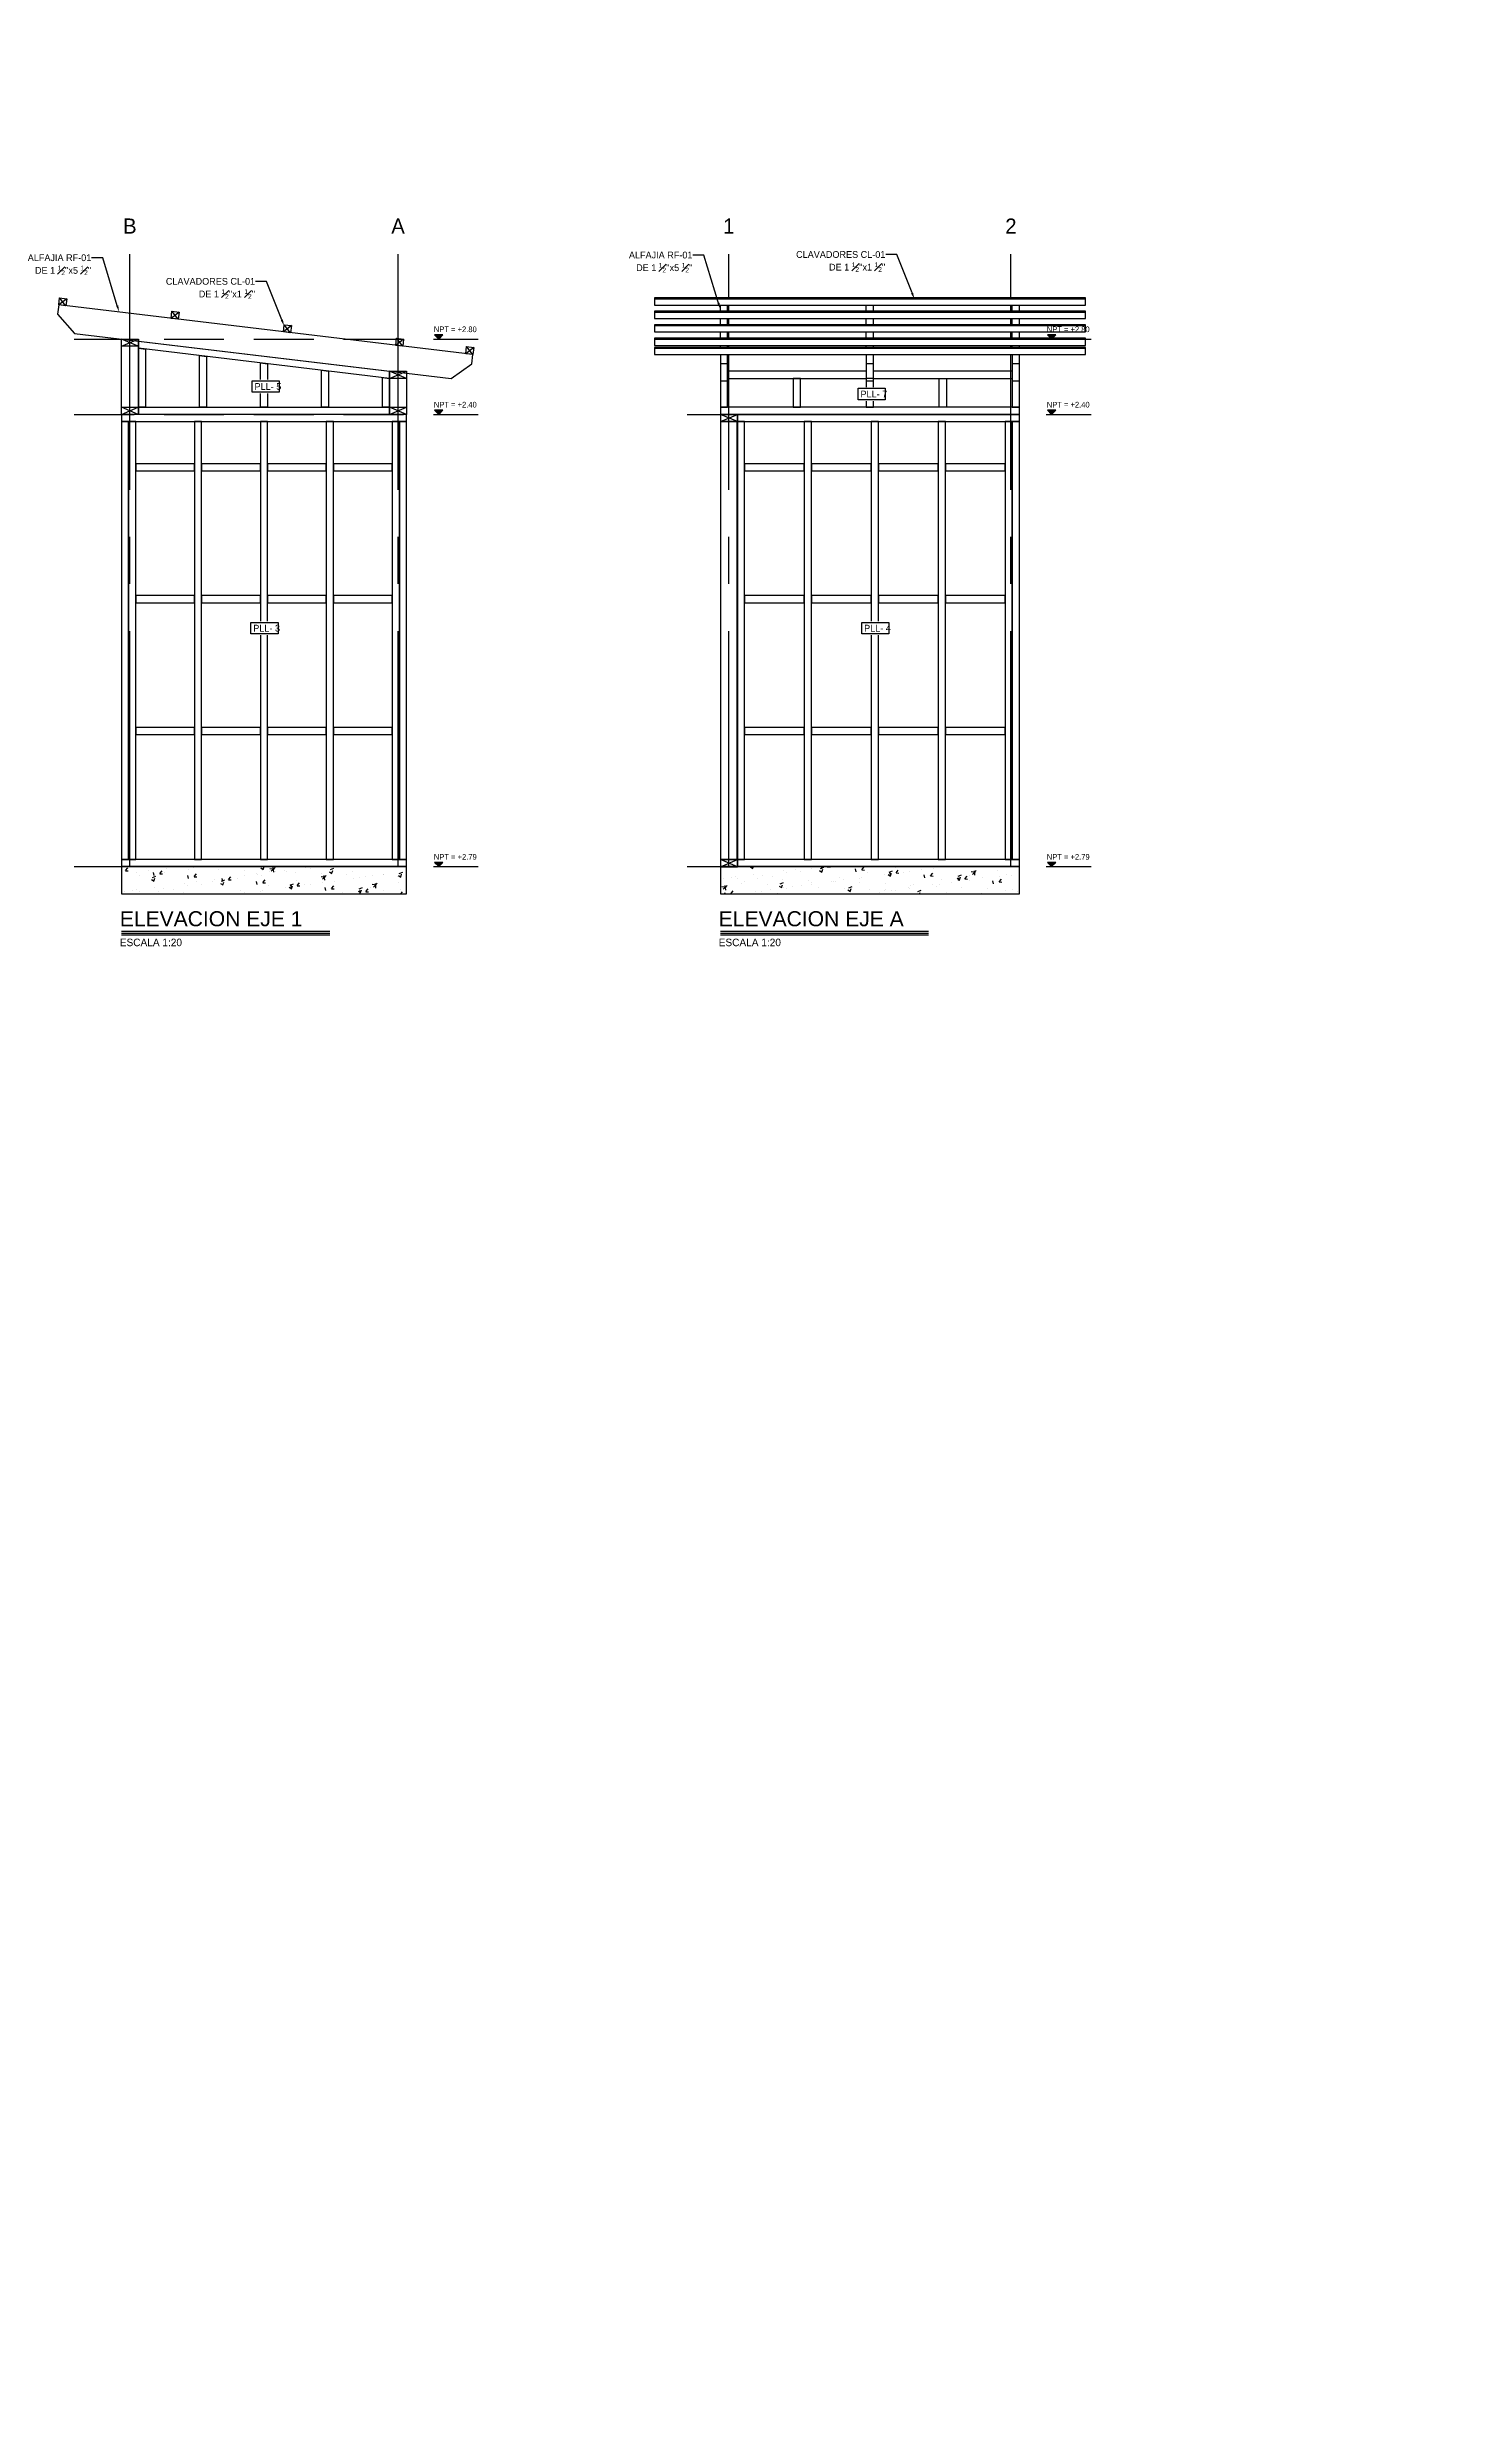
# Model space of a CAD drawing. Header units: millimetres. Extents: x 19458 to 19711, y 4351 to 4752.
# Drawn here: x 19478.04 to 19485.53, y 4507.69 to 4520.27 of the extents above; entities that cross this region are included whole.
import ezdxf
from ezdxf import colors
from ezdxf.entities.mleader import LeaderData, LeaderLine
from ezdxf.enums import TextEntityAlignment as Align
from ezdxf.math import Vec2, Vec3

# ---------------------------------------------------------------- set-up
doc = ezdxf.new("R2010")
doc.units = ezdxf.units.MM
doc.set_wipeout_variables(frame=1)
doc.linetypes.add('CENTER', pattern=[2, 1.25, -0.25, 0.25, -0.25])
doc.linetypes.add('HIDDEN2', pattern=[4.7625, 3.175, -1.5875])
for name, color, linetype in [('0 @ 0.2', 7, 'Continuous'), ('cotas', 1, 'Continuous'), ('cotas @ 500', 1, 'Continuous'), ('EJES', 2, 'CENTER'), ('EJES @ 0.2', 2, 'CENTER'), ('NIVELES', 2, 'Continuous'), ('NIVELES @ 0.2', 2, 'Continuous'), ('PANELES', 2, 'Continuous'), ('TEXTO', 2, 'Continuous'), ('TEXTO @ 0.2', 2, 'Continuous'), ('TEXTOS TITULOS @ 0.2', 3, 'Continuous')]:
    doc.layers.add(name, color=color, linetype=linetype)
doc.styles.add('century gothic', font='GOTHIC.TTF')
doc.styles.add('century gothic smc', font='GOTHIC.TTF')
doc.styles.add('COTAS SMC', font='GOTHIC.TTF')
doc.styles.add('NOTAS', font='GOTHIC.TTF')
doc.styles.add('SMCtitulos', font='sanss___.ttf')
doc.styles.get("Standard").update_dxf_attribs({"font": 'arial.ttf'})
doc.dimstyles.new('ANOTATIVE 100 SMCONSTRUCCIONES', dxfattribs={"dimscale": 0, "dimtxt": 0.18, "dimasz": 0.15, "dimexe": 0.18, "dimexo": 0.09, "dimgap": 0.1, "dimtad": 1, "dimzin": 0, "dimdsep": 46, "dimtxsty": 'century gothic', "dimblk1": 'FLECHA1', "dimblk2": 'FLECHA1', "dimsah": 1, "dimcen": 0.18, "dimdle": 0.075, "dimclrd": 1, "dimclre": 1, "dimclrt": 2, "dimaunit": 1, "dimadec": 0, "dimazin": 0, "dimtfac": 0.75, "dimtix": 1, "dimtmove": 2, "dimatfit": 3, "dimfxl": 0.09, "dimtvp": 1.5, "dimtfill": 1, "dimtolj": 1, "dimtzin": 0, "dimarcsym": 0})
doc.dimstyles.new('PIES SMCONSTRUCCIONES', dxfattribs={"dimscale": 0, "dimtxt": 0.18, "dimasz": 0.2, "dimexe": 0.18, "dimexo": 0, "dimgap": 0.1, "dimtad": 1, "dimdec": 0, "dimlfac": 39.370079, "dimzin": 0, "dimdsep": 46, "dimlunit": 4, "dimtxsty": 'COTAS SMC', "dimblk1": 'FLECHA1', "dimblk2": 'FLECHA1', "dimsah": 1, "dimcen": 0.2, "dimdle": 0.075, "dimclrd": 1, "dimclre": 1, "dimclrt": 2, "dimaunit": 1, "dimadec": 0, "dimazin": 0, "dimtfac": 0.75, "dimtdec": 0, "dimtix": 1, "dimtmove": 2, "dimatfit": 3, "dimfxl": 0.09, "dimtvp": 1.5, "dimtfill": 1, "dimtolj": 1, "dimtzin": 0, "dimarcsym": 0})

# ---------------------------------------------------------------- blocks, each defined once
blk = doc.blocks.new('FLECHA1')
at = {"color": 4}
blk.add_line((-0.24618, -0.24808), (0.24808, 0.25), dxfattribs=at)
at = {"color": 1}
blk.add_line((-1, 0), (0.49616, 0), dxfattribs=at)
blk = doc.blocks.new('*D419')
at = {"layer": 'cotas', "color": 1, "lineweight": -2, "transparency": 16777216}
for p, q in [((19614.326, 4625.845), (19614.326, 4700.845)), ((19570.984, 4550.845), (19524.326, 4550.845)), ((19614.326, 4548.43), (19614.326, 4550.845)), ((19570.534, 4548.43), (19524.326, 4548.43)), ((19614.326, 4473.43), (19614.326, 4398.43))]:
    blk.add_line(p, q, dxfattribs=at)
at = {"layer": 'Defpoints', "color": 0, "transparency": 16777216}
for p in [(19614.326, 4550.845), (19615.984, 4550.845), (19615.534, 4548.43)]:
    blk.add_point(p, dxfattribs=at)
at = {"layer": 'cotas', "color": 1, "lineweight": -2, "transparency": 16777216, "xscale": 75, "yscale": 75, "zscale": 75}
for p, rotation in [((19614.326, 4550.845), 270), ((19614.326, 4548.43), 90)]:
    blk.add_blockref('FLECHA1', p, dxfattribs=dict(at, rotation=rotation))
at = {"layer": 'cotas', "color": 2, "transparency": 16777216, "insert": (19517.338, 4549.637), "char_height": 90, "attachment_point": 5, "rotation": 90, "style": 'century gothic', "bg_fill": 3, "box_fill_scale": 1.1, "bg_fill_color": 256, "bg_fill_true_color": 13158600, "bg_fill_transparency": 0}
blk.add_mtext('\\A1;2.42', dxfattribs=at)
blk = doc.blocks.new('*D474')
at = {"layer": 'cotas', "color": 1, "lineweight": -2, "transparency": 16777216}
for p, q in [((19620.013, 4651.753), (19620.013, 4751.753)), ((19620.417, 4551.753), (19530.013, 4551.753)), ((19620.013, 4550.533), (19620.013, 4551.753)), ((19620.417, 4550.533), (19530.013, 4550.533)), ((19620.013, 4450.533), (19620.013, 4350.533))]:
    blk.add_line(p, q, dxfattribs=at)
at = {"layer": 'Defpoints', "color": 0, "transparency": 16777216}
for p in [(19620.013, 4551.753), (19620.417, 4551.753), (19620.417, 4550.533)]:
    blk.add_point(p, dxfattribs=at)
at = {"layer": 'cotas', "color": 1, "lineweight": -2, "transparency": 16777216, "xscale": 100, "yscale": 100, "zscale": 100}
for p, rotation in [((19620.013, 4551.753), 270), ((19620.013, 4550.533), 90)]:
    blk.add_blockref('FLECHA1', p, dxfattribs=dict(at, rotation=rotation))
at = {"layer": 'cotas', "color": 2, "transparency": 16777216, "insert": (19523.881, 4551.143), "char_height": 90, "attachment_point": 5, "rotation": 90, "style": 'COTAS SMC', "bg_fill": 3, "box_fill_scale": 1.1, "bg_fill_color": 256, "bg_fill_true_color": 13158600, "bg_fill_transparency": 0}
blk.add_mtext("\\A1;4'", dxfattribs=at)
blk = doc.blocks.new('*U680')
at = {"color": 2}
blk.add_line((0, 0.052), (5.524, 0.052), dxfattribs=at)
at = {"color": 250}
blk.add_line((0, 0), (5.524, 0), dxfattribs=at)
at = {"color": 7}
blk.add_line((0, -0.047), (5.524, -0.047), dxfattribs=at)
at = {"color": 0, "linetype": 'ByBlock', "lineweight": -2, "style": 'NOTAS'}
for tag, p in [('1TITLE', (0.027, 1.014)), ('2TITLE', (-0.043, 0.181))]:
    blk.add_attdef(tag, p, '', height=0.3, dxfattribs=at)
blk.add_attdef('SCALE', text='', height=0.18, dxfattribs=at).set_placement((-0.043, -0.148), align=Align.TOP_LEFT)
blk = doc.blocks.new('ejes')
at = {"color": 2, "linetype": 'Continuous'}
blk.add_wipeout([(-0.109, 0.275), (-0.065, 0.291), (-0.006, 0.3), (0.06, 0.297), (0.095, 0.288), (0.16, 0.261), (0.183, 0.246), (0.215, 0.22), (0.241, 0.193), (0.271, 0.149), (0.271, 0.149), (0.292, 0.103), (0.304, 0.065), (0.309, 0.032), (0.31, 0.001), (0.309, -0.027), (0.309, -0.027), (0.3, -0.077), (0.288, -0.113), (0.279, -0.133), (0.259, -0.168), (0.238, -0.195), (0.219, -0.215), (0.19, -0.24), (0.159, -0.26), (0.125, -0.277), (0.089, -0.289), (0.046, -0.297), (0.01, -0.299), (-0.037, -0.296), (-0.069, -0.289), (-0.097, -0.279), (-0.144, -0.256), (-0.171, -0.238), (-0.192, -0.221), (-0.215, -0.197), (-0.215, -0.197), (-0.257, -0.136), (-0.272, -0.101), (-0.272, -0.101), (-0.287, -0.034), (-0.29, 0.001), (-0.287, 0.036), (-0.281, 0.07), (-0.273, 0.099), (-0.258, 0.134), (-0.234, 0.174), (-0.216, 0.198), (-0.197, 0.217), (-0.175, 0.236), (-0.154, 0.251), (-0.126, 0.268), (-0.126, 0.268), (-0.118, 0.272)], dxfattribs=at)
at = {"layer": 'EJES', "color": 3}
blk.add_attdef('EJES', text='', height=0.3, dxfattribs=at).set_placement((0.01, -0.174), align=Align.CENTER)
blk = doc.blocks.new('C')
at = {"layer": 'PANELES'}
for points in [[(19479.489, 4523.806), (19479.489, 4523.768), (19481.001, 4523.768), (19481.001, 4523.806)], [(19479.489, 4521.444), (19479.527, 4521.444), (19479.527, 4523.768), (19479.489, 4523.768)], [(19479.527, 4521.444), (19479.565, 4521.444), (19479.565, 4523.768), (19479.527, 4523.768)], [(19479.876, 4521.444), (19479.914, 4521.444), (19479.914, 4523.768), (19479.876, 4523.768)], [(19480.226, 4521.444), (19480.264, 4521.444), (19480.264, 4523.768), (19480.226, 4523.768)], [(19480.575, 4521.444), (19480.613, 4521.444), (19480.613, 4523.768), (19480.575, 4523.768)], [(19480.925, 4521.444), (19480.963, 4521.444), (19480.963, 4523.768), (19480.925, 4523.768)], [(19480.963, 4521.444), (19481.001, 4521.444), (19481.001, 4523.768), (19480.963, 4523.768)], [(19479.565, 4523.544), (19479.565, 4523.506), (19479.876, 4523.506), (19479.876, 4523.544)], [(19479.914, 4523.544), (19479.914, 4523.506), (19480.226, 4523.506), (19480.226, 4523.544)], [(19480.264, 4523.544), (19480.264, 4523.506), (19480.575, 4523.506), (19480.575, 4523.544)], [(19480.613, 4523.544), (19480.613, 4523.506), (19480.925, 4523.506), (19480.925, 4523.544)], [(19479.565, 4522.844), (19479.565, 4522.806), (19479.876, 4522.806), (19479.876, 4522.844)], [(19479.914, 4522.844), (19479.914, 4522.806), (19480.226, 4522.806), (19480.226, 4522.844)], [(19480.264, 4522.844), (19480.264, 4522.806), (19480.575, 4522.806), (19480.575, 4522.844)], [(19480.613, 4522.844), (19480.613, 4522.806), (19480.925, 4522.806), (19480.925, 4522.844)], [(19479.565, 4522.144), (19479.565, 4522.106), (19479.876, 4522.106), (19479.876, 4522.144)], [(19479.914, 4522.144), (19479.914, 4522.106), (19480.226, 4522.106), (19480.226, 4522.144)], [(19480.264, 4522.144), (19480.264, 4522.106), (19480.575, 4522.106), (19480.575, 4522.144)], [(19480.613, 4522.144), (19480.613, 4522.106), (19480.925, 4522.106), (19480.925, 4522.144)], [(19479.489, 4521.444), (19479.489, 4521.406), (19481.001, 4521.406), (19481.001, 4521.444)]]:
    blk.add_lwpolyline(points, close=True, dxfattribs=at)
blk = doc.blocks.new('LL')
at = {"layer": 'PANELES'}
for p, q in [((19468.374, 4520.821), (19468.412, 4520.731)), ((19468.374, 4520.731), (19468.412, 4520.821))]:
    blk.add_line(p, q, dxfattribs=at)
blk.add_lwpolyline([(19468.374, 4520.731), (19468.412, 4520.731), (19468.412, 4520.821), (19468.374, 4520.821)], close=True, dxfattribs=at)
blk = doc.blocks.new('D')
at = {"layer": 'PANELES'}
for points in [[(19482.497, 4523.806), (19482.497, 4523.768), (19483.993, 4523.768), (19483.993, 4523.806)], [(19482.497, 4521.444), (19482.535, 4521.444), (19482.535, 4523.768), (19482.497, 4523.768)], [(19482.852, 4521.444), (19482.89, 4521.444), (19482.89, 4523.768), (19482.852, 4523.768)], [(19483.207, 4521.444), (19483.245, 4521.444), (19483.245, 4523.768), (19483.207, 4523.768)], [(19483.562, 4521.444), (19483.6, 4521.444), (19483.6, 4523.768), (19483.562, 4523.768)], [(19483.917, 4521.444), (19483.955, 4521.444), (19483.955, 4523.768), (19483.917, 4523.768)], [(19483.955, 4521.444), (19483.993, 4521.444), (19483.993, 4523.768), (19483.955, 4523.768)], [(19482.535, 4523.544), (19482.535, 4523.506), (19482.852, 4523.506), (19482.852, 4523.544)], [(19482.89, 4523.544), (19482.89, 4523.506), (19483.207, 4523.506), (19483.207, 4523.544)], [(19483.245, 4523.544), (19483.245, 4523.506), (19483.562, 4523.506), (19483.562, 4523.544)], [(19483.6, 4523.544), (19483.6, 4523.506), (19483.917, 4523.506), (19483.917, 4523.544)], [(19482.535, 4522.844), (19482.535, 4522.806), (19482.852, 4522.806), (19482.852, 4522.844)], [(19482.89, 4522.844), (19482.89, 4522.806), (19483.207, 4522.806), (19483.207, 4522.844)], [(19483.245, 4522.844), (19483.245, 4522.806), (19483.562, 4522.806), (19483.562, 4522.844)], [(19483.6, 4522.844), (19483.6, 4522.806), (19483.917, 4522.806), (19483.917, 4522.844)], [(19482.535, 4522.144), (19482.535, 4522.106), (19482.852, 4522.106), (19482.852, 4522.144)], [(19482.89, 4522.144), (19482.89, 4522.106), (19483.207, 4522.106), (19483.207, 4522.144)], [(19483.245, 4522.144), (19483.245, 4522.106), (19483.562, 4522.106), (19483.562, 4522.144)], [(19483.6, 4522.144), (19483.6, 4522.106), (19483.917, 4522.106), (19483.917, 4522.144)], [(19482.497, 4521.444), (19482.497, 4521.406), (19483.993, 4521.406), (19483.993, 4521.444)]]:
    blk.add_lwpolyline(points, close=True, dxfattribs=at)
blk = doc.blocks.new('nivel elevacion')
blk.add_hatch(color=250).paths.add_polyline_path([(-0.109, 0.11), (0, 0), (0.109, 0.11)])
blk.add_lwpolyline([(0, 0), (0.109, 0.11), (-0.109, 0.11)], close=True)
blk.add_lwpolyline([(0.109, 0.11), (-0.109, 0.11)])
at = {"style": 'NOTAS'}
blk.add_attdef('ELEVATION', (-0.13, 0.183), '', height=0.15, dxfattribs=at)
blk = doc.blocks.new('*U1037')
at = {"layer": 'cotas @ 500'}
dim = blk.add_linear_dim(base=(19614.326038274, 4550.84482378), p1=(19615.533859709, 4548.42982378), p2=(19615.98360808, 4550.84482378), angle=90, dimstyle='ANOTATIVE 100 SMCONSTRUCCIONES', override={"dimscale": 500, "dimtix": 1, "dimtofl": 1, "dimtmove": 1, "dimatfit": 1}, dxfattribs=at)
dim.commit()
dim.dimension.update_dxf_attribs({"geometry": '*D419', "text_midpoint": (19517.337595038, 4549.63732378)})
blk = doc.blocks.new('*U1039')
at = {"layer": 'cotas @ 500'}
dim = blk.add_linear_dim(base=(19620.013, 4551.753), p1=(19620.417, 4550.533), p2=(19620.417, 4551.753), angle=90, dimstyle='PIES SMCONSTRUCCIONES', override={"dimscale": 500, "dimtix": 1, "dimtofl": 1, "dimtmove": 2, "dimatfit": 3}, dxfattribs=at)
dim.commit()
dim.dimension.update_dxf_attribs({"geometry": '*D474', "text_midpoint": (19523.881, 4551.143)})

msp = doc.modelspace()

# ---------------------------------------------------------------- block references
at = {"layer": 'cotas'}
msp.add_blockref('*U1037', (0, 0), dxfattribs=at)

# ---------------------------------------------------------------- next in the draw order: block references
msp.add_blockref('*U1039', (0, 0), dxfattribs=at)

# ---------------------------------------------------------------- next in the draw order: hatches: boundary and pattern name
h = msp.add_hatch()
h.set_pattern_fill('AR-CONC', color=250, scale=0.001)
h.set_pattern_definition([(50, (5.06488, -0.0678), (0.182184669, -0.0159390855), [0.01905, -0.20955]), (355, (5.06488, -0.0678), (-0.0352434214, 0.1910568452), [0.01524, -0.1676405842]), (100.4514447, (5.08006, -0.06913), (0.1469412471, 0.1751177519), [0.0161900088, -0.1780902446]), (46.1842, (5.06488, -0.017), (0.271079041, -0.042042328), [0.028575, -0.314325]), (96.6355576, (5.08747, -0.0205), (0.237404134, 0.2474261246), [0.024285023, -0.267135608]), (351.1841512, (5.06488, -0.017), (0.237404134, 0.2474261246), [0.022859967, -0.251459732]), (21, (5.09028, -0.0297), (0.1516143913, -0.1022651982), [0.01905, -0.20955]), (326, (5.09028, -0.0297), (0.0618020283, 0.1841879661), [0.01524, -0.16764]), (71.451445, (5.10291, -0.03822), (0.2134164193, 0.0819227689), [0.0161900088, -0.1780899376]), (37.5, (5.06488, -0.0678), (0.00308860325, 0.08455503887), [0, -0.165608, 0, -0.17018, 0, -0.168275]), (7.5, (5.06488, -0.0678), (0.0668196625, 0.1001805748), [0, -0.097028, 0, -0.161798, 0, -0.064135]), (327.5, (5.008237, -0.0678), (0.13559059517, -0.005728744), [0, -0.0635, 0, -0.19812, 0, -0.26289]), (317.5, (4.98284, -0.0678), (0.1481291814, 0.025426491), [0, -0.08255, 0, -0.131572, 0, -0.18669])])
h.paths.add_polyline_path([(19479.941, 4515.7749), (19479.941, 4515.9189), (19478.4286, 4515.9189), (19478.4286, 4515.7749)])
h = msp.add_hatch()
h.set_pattern_fill('AR-CONC', color=250, scale=0.001)
h.set_pattern_definition([(50, (8.24186, 0), (0.182184669, -0.0159390855), [0.01905, -0.20955]), (355, (8.24186, 0), (-0.0352434214, 0.1910568452), [0.01524, -0.1676405842]), (100.4514447, (8.25704, -0.00133), (0.1469412471, 0.1751177519), [0.0161900088, -0.1780902446]), (46.1842, (8.24186, 0.0508), (0.271079041, -0.042042328), [0.028575, -0.314325]), (96.6355576, (8.26445, 0.0473), (0.237404134, 0.2474261246), [0.024285023, -0.267135608]), (351.1841512, (8.24186, 0.0508), (0.237404134, 0.2474261246), [0.022859967, -0.251459732]), (21, (8.26726, 0.0381), (0.1516143913, -0.1022651982), [0.01905, -0.20955]), (326, (8.26726, 0.0381), (0.0618020283, 0.1841879661), [0.01524, -0.16764]), (71.451445, (8.2799, 0.02958), (0.2134164193, 0.0819227689), [0.0161900088, -0.1780899376]), (37.5, (8.24186, 0), (0.00308860325, 0.08455503887), [0, -0.165608, 0, -0.17018, 0, -0.168275]), (7.5, (8.24186, 0), (0.0668196625, 0.1001805748), [0, -0.097028, 0, -0.161798, 0, -0.064135]), (327.5, (8.185216, 0), (0.13559059517, -0.005728744), [0, -0.0635, 0, -0.19812, 0, -0.26289]), (317.5, (8.15982, 0), (0.1481291814, 0.025426491), [0, -0.08255, 0, -0.131572, 0, -0.18669])])
h.paths.add_polyline_path([(19481.6056, 4515.9189), (19481.6056, 4515.7749), (19483.192, 4515.7749), (19483.192, 4515.9189)])

# ---------------------------------------------------------------- next in the draw order: linework, layer by layer
at = {"color": 3}
for points in [[(19478.4286, 4515.9189), (19478.4286, 4515.7749), (19479.941, 4515.7749), (19479.941, 4515.9189)], [(19481.6056, 4515.9189), (19481.6056, 4515.7749), (19483.192, 4515.7749), (19483.192, 4515.9189)]]:
    msp.add_lwpolyline(points, close=True, dxfattribs=at)
at = {"layer": 'EJES', "color": 1}
for p, q in [((19478.4736, 4515.9189), (19478.4736, 4519.2559)), ((19479.896, 4515.9189), (19479.896, 4519.2559)), ((19481.6506, 4515.9189), (19481.6506, 4519.2559)), ((19483.147, 4515.9189), (19483.147, 4519.2559))]:
    msp.add_line(p, q, dxfattribs=at)
at = {"layer": 'NIVELES', "color": 1, "linetype": 'HIDDEN2', "ltscale": 0.1}
for p, q in [((19478.1786, 4518.7189), (19480.3213, 4518.7189)), ((19478.1786, 4518.3189), (19480.3213, 4518.3189)), ((19481.4296, 4518.3189), (19483.5723, 4518.3189)), ((19478.1786, 4515.9189), (19480.3213, 4515.9189)), ((19481.4296, 4515.9189), (19483.5723, 4515.9189))]:
    msp.add_line(p, q, dxfattribs=at)
at = {"layer": 'PANELES', "color": 1}
for p, q in [((19478.1386, 4518.933), (19478.0964, 4518.8998)), ((19478.1341, 4518.8952), (19478.1009, 4518.9375)), ((19478.7344, 4518.8615), (19478.6921, 4518.8283)), ((19478.7298, 4518.8238), (19478.6966, 4518.866)), ((19479.3301, 4518.79), (19479.2878, 4518.7568)), ((19479.3256, 4518.7523), (19479.2924, 4518.7945)), ((19479.9258, 4518.7185), (19479.8836, 4518.6853)), ((19479.9213, 4518.6808), (19479.8881, 4518.723)), ((19480.2977, 4518.6739), (19480.2554, 4518.6407)), ((19480.2931, 4518.6362), (19480.2599, 4518.6784))]:
    msp.add_line(p, q, dxfattribs=at)
for points in [[(19478.1341, 4518.8952), (19478.0964, 4518.8998), (19478.1009, 4518.9375), (19478.1386, 4518.933)], [(19478.7298, 4518.8238), (19478.6921, 4518.8283), (19478.6966, 4518.866), (19478.7344, 4518.8615)], [(19479.3256, 4518.7523), (19479.2878, 4518.7568), (19479.2924, 4518.7945), (19479.3301, 4518.79)], [(19479.9213, 4518.6808), (19479.8836, 4518.6853), (19479.8881, 4518.723), (19479.9258, 4518.7185)], [(19480.2931, 4518.6362), (19480.2554, 4518.6407), (19480.2599, 4518.6784), (19480.2977, 4518.6739)]]:
    msp.add_lwpolyline(points, close=True, dxfattribs=at)
at = {"layer": 'PANELES', "color": 3}
msp.add_lwpolyline([(19478.0964, 4518.8998), (19478.0904, 4518.8501), (19478.179, 4518.7489), (19480.1772, 4518.5091), (19480.2872, 4518.5865), (19480.2931, 4518.6362), (19478.0964, 4518.8998)], dxfattribs=at)
at = {"layer": 'PANELES'}
for points in [[(19478.4286, 4518.7189), (19478.5186, 4518.7189), (19478.5186, 4518.3189), (19478.4286, 4518.3189)], [(19478.5186, 4518.7081), (19479.851, 4518.5482), (19479.851, 4518.5099), (19478.5186, 4518.6699)], [(19478.5566, 4518.3569), (19478.5186, 4518.3569), (19478.5186, 4518.6699), (19478.5566, 4518.6653)], [(19478.8802, 4518.3569), (19478.8422, 4518.3569), (19478.8422, 4518.631), (19478.8802, 4518.6265)], [(19479.2038, 4518.3569), (19479.1658, 4518.3569), (19479.1658, 4518.5922), (19479.2038, 4518.5876)], [(19479.5274, 4518.3569), (19479.4894, 4518.3569), (19479.4894, 4518.5533), (19479.5274, 4518.5488)], [(19479.851, 4518.5482), (19479.941, 4518.5482), (19479.941, 4518.3189), (19479.851, 4518.3189)], [(19481.6056, 4518.5482), (19481.6056, 4518.5102), (19483.192, 4518.5102), (19483.192, 4518.5482)], [(19479.851, 4518.3569), (19479.813, 4518.3569), (19479.813, 4518.5145), (19479.851, 4518.5099)], [(19481.6056, 4518.3569), (19481.6436, 4518.3569), (19481.6436, 4518.5102), (19481.6056, 4518.5102)], [(19481.9927, 4518.3569), (19482.0307, 4518.3569), (19482.0307, 4518.5102), (19481.9927, 4518.5102)], [(19482.8049, 4518.3569), (19482.7669, 4518.3569), (19482.7669, 4518.5102), (19482.8049, 4518.5102)], [(19483.154, 4518.3569), (19483.192, 4518.3569), (19483.192, 4518.5102), (19483.154, 4518.5102)], [(19479.851, 4518.3569), (19479.851, 4518.3189), (19478.5186, 4518.3189), (19478.5186, 4518.3569)], [(19481.6056, 4518.3569), (19481.6056, 4518.3189), (19483.192, 4518.3189), (19483.192, 4518.3569)], [(19481.6056, 4515.9569), (19481.6956, 4515.9569), (19481.6956, 4518.2809), (19481.6056, 4518.2809)]]:
    msp.add_lwpolyline(points, close=True, dxfattribs=at)

# ---------------------------------------------------------------- next in the draw order: block references
for name, p in [('C', (-1.06, -5.4868)), ('D', (-0.8009, -5.4868))]:
    msp.add_blockref(name, p)
at = {"layer": 'NIVELES @ 0.2'}
ref = msp.add_blockref('nivel elevacion', (19480.112, 4518.7189), dxfattribs=dict(at, xscale=0.2, yscale=0.2, zscale=0.2))
ref.add_attrib('ELEVATION', 'NPT = +2.80', (19480.0861, 4518.7555), dxfattribs={"layer": '0', "color": 0, "height": 0.03, "style": 'century gothic smc'})
ref = msp.add_blockref('nivel elevacion', (19480.112, 4518.3189), dxfattribs=dict(at, xscale=0.2, yscale=0.2, zscale=0.2))
ref.add_attrib('ELEVATION', 'NPT = +2.40', (19480.0861, 4518.3555), dxfattribs={"layer": '0', "color": 0, "height": 0.03, "style": 'century gothic smc'})
ref = msp.add_blockref('nivel elevacion', (19483.363, 4518.3189), dxfattribs=dict(at, xscale=0.2, yscale=0.2, zscale=0.2))
ref.add_attrib('ELEVATION', 'NPT = +2.40', (19483.3371, 4518.3555), dxfattribs={"layer": '0', "color": 0, "height": 0.03, "style": 'century gothic smc'})
ref = msp.add_blockref('nivel elevacion', (19480.112, 4515.9189), dxfattribs=dict(at, xscale=0.2, yscale=0.2, zscale=0.2))
ref.add_attrib('ELEVATION', 'NPT = +2.79', (19480.0861, 4515.9555), dxfattribs={"layer": '0', "color": 0, "height": 0.03, "style": 'century gothic smc'})
ref = msp.add_blockref('nivel elevacion', (19483.363, 4515.9189), dxfattribs=dict(at, xscale=0.2, yscale=0.2, zscale=0.2))
ref.add_attrib('ELEVATION', 'NPT = +2.79', (19483.3371, 4515.9555), dxfattribs={"layer": '0', "color": 0, "height": 0.03, "style": 'century gothic smc'})
at = {"layer": 'PANELES', "xscale": -1, "rotation": 270}
for p in [(14957.6973, -14949.6935), (14959.1197, -14949.8642), (14957.6973, -14950.0555), (14959.1197, -14950.0555)]:
    msp.add_blockref('LL', p, dxfattribs=at)
at = {"layer": 'PANELES', "rotation": 90}
for p in [(24002.427, -14950.0935), (24002.427, -14952.4555)]:
    msp.add_blockref('LL', p, dxfattribs=at)
at = {"layer": 'TEXTOS TITULOS @ 0.2'}
ref = msp.add_blockref('*U680', (19478.4286, 4515.566), dxfattribs=dict(at, xscale=0.2, yscale=0.2, zscale=0.2))
ref.add_attrib('2TITLE', 'ELEVACION EJE 1', (19478.42, 4515.6022), dxfattribs={"layer": '0', "color": 0, "linetype": 'ByBlock', "lineweight": -2, "height": 0.08, "style": 'SMCtitulos'})
ref.add_attrib('SCALE', 'ESCALA 1:20', dxfattribs={"layer": '0', "color": 0, "linetype": 'ByBlock', "lineweight": -2, "height": 0.04, "style": 'NOTAS'}).set_placement((19478.42, 4515.5365), align=Align.TOP_LEFT)
ref = msp.add_blockref('*U680', (19481.6056, 4515.566), dxfattribs=dict(at, xscale=0.2, yscale=0.2, zscale=0.2))
ref.add_attrib('2TITLE', 'ELEVACION EJE A', (19481.597, 4515.6022), dxfattribs={"layer": '0', "color": 0, "linetype": 'ByBlock', "lineweight": -2, "height": 0.08, "style": 'SMCtitulos'})
ref.add_attrib('SCALE', 'ESCALA 1:20', dxfattribs={"layer": '0', "color": 0, "linetype": 'ByBlock', "lineweight": -2, "height": 0.04, "style": 'NOTAS'}).set_placement((19481.597, 4515.5365), align=Align.TOP_LEFT)

# ---------------------------------------------------------------- next in the draw order: leaders
at = {"layer": '0 @ 0.2'}
ml = msp.add_multileader_mtext('Standard', dxfattribs=at)
ml.set_content("\\A1;ALFAJIA RF-01\\PDE 1 {\\H0.7x;\\S1#2;}''x5 {\\H0.7x;\\S1#2;}''", color=2, style='century gothic')
ml.set_leader_properties(color=1)
ml.build(insert=Vec2(0, 0))
ml.multileader.update_dxf_attribs({"dogleg_length": 0.09, "arrow_head_size": 0.036, "scale": 0.2})
ctx = ml.context
ctx.base_point, ctx.scale, ctx.char_height, ctx.arrow_head_size, ctx.landing_gap_size, ctx.plane_origin = Vec3(19477.9445, 4519.1499), 0.2, 0.036, 0.036, 0.002, Vec3(19478.1896, 4518.8057)
ctx.text_align_type = 2
notes = []
notes.append((ctx, [(0, (1, 1, 0), (19478.3297, 4519.1499), (-1, 0), 0.0589, [(0, [(19478.4168, 4518.8613)], 0, [])])]))
ctx.mtext.insert, ctx.mtext.alignment, ctx.mtext.flow_direction = Vec3(19478.2689, 4519.1684), 3, 5
ml = msp.add_multileader_mtext('Standard', dxfattribs=at)
ml.set_content("\\A1;CLAVADORES CL-01\\PDE 1 {\\H0.7x;\\S1#2;}''x1 {\\H0.7x;\\S1#2;}''", color=2, style='century gothic')
ml.set_leader_properties(color=1)
ml.build(insert=Vec2(0, 0))
ml.multileader.update_dxf_attribs({"dogleg_length": 0.09, "arrow_head_size": 0.036, "scale": 0.2})
ctx = ml.context
ctx.base_point, ctx.scale, ctx.char_height, ctx.arrow_head_size, ctx.landing_gap_size, ctx.plane_origin = Vec3(19478.6637, 4519.025), 0.2, 0.036, 0.036, 0.002, Vec3(19479.5232, 4518.6422)
ctx.text_align_type = 2
notes.append((ctx, [(0, (1, 1, 0), (19479.1988, 4519.025), (-1, 0), 0.0589, [(0, [(19479.2924, 4518.7873)], 0, [])])]))
ctx.mtext.insert, ctx.mtext.alignment, ctx.mtext.flow_direction = Vec3(19479.1379, 4519.0431), 3, 5
for ctx, leaders in notes:
    for number, flags, end, landing, length, lines in leaders:
        leader = LeaderData()
        leader.index, (leader.has_last_leader_line, leader.has_dogleg_vector, leader.attachment_direction) = number, flags
        leader.last_leader_point, leader.dogleg_vector, leader.dogleg_length = Vec3(end), Vec3(landing), length
        for number, points, colour, breaks in lines:
            line = LeaderLine()
            line.index, line.vertices, line.color, line.breaks = number, Vec3.list(points), colors.encode_raw_color(colour), breaks
            leader.lines.append(line)
        ctx.leaders.append(leader)

# ---------------------------------------------------------------- next in the draw order: block references
at = {"layer": 'EJES @ 0.2'}
ref = msp.add_blockref('ejes', (19478.4715, 4519.3158), dxfattribs=dict(at, xscale=0.2000000000003638, yscale=0.2000000000003638, zscale=0.2000000000003638))
ref.add_attrib('EJES', 'B', dxfattribs={"layer": 'EJES', "color": 3, "height": 0.08, "style": 'century gothic'}).set_placement((19478.4736, 4519.2786), align=Align.CENTER)
ref = msp.add_blockref('ejes', (19479.8939, 4519.3158), dxfattribs=dict(at, xscale=0.2000000000003638, yscale=0.2000000000003638, zscale=0.2000000000003638))
ref.add_attrib('EJES', 'A', dxfattribs={"layer": 'EJES', "color": 3, "height": 0.08, "style": 'century gothic'}).set_placement((19479.896, 4519.2786), align=Align.CENTER)
ref = msp.add_blockref('ejes', (19481.6485, 4519.3158), dxfattribs=dict(at, xscale=0.2000000000003638, yscale=0.2000000000003638, zscale=0.2000000000003638))
ref.add_attrib('EJES', '1', dxfattribs={"layer": 'EJES', "color": 3, "height": 0.08, "style": 'century gothic'}).set_placement((19481.6506, 4519.2786), align=Align.CENTER)
ref = msp.add_blockref('ejes', (19483.1449, 4519.3158), dxfattribs=dict(at, xscale=0.2000000000003638, yscale=0.2000000000003638, zscale=0.2000000000003638))
ref.add_attrib('EJES', '2', dxfattribs={"layer": 'EJES', "color": 3, "height": 0.08, "style": 'century gothic'}).set_placement((19483.147, 4519.2786), align=Align.CENTER)

# ---------------------------------------------------------------- next in the draw order: texts
at = {"layer": 'TEXTO @ 0.2', "color": 2, "char_height": 0.036, "width": 0.271168, "attachment_point": 1, "style": 'century gothic', "bg_fill": 3, "box_fill_scale": 1.5, "bg_fill_color": 256, "bg_fill_transparency": 0}
for s, insert in [('PLL- 5', (19479.135, 4518.485)), ('PLL- 3', (19479.1282, 4517.2022)), ('PLL- 4', (19482.3682, 4517.2022))]:
    msp.add_mtext(s, dxfattribs=dict(at, insert=insert))

# ---------------------------------------------------------------- next in the draw order: wipeouts: each hides what was drawn before it
at = {"color": 3}
for points in [[(19481.6056, 4518.4962), (19481.6436, 4518.4962), (19481.6436, 4518.6362), (19481.6056, 4518.6362)], [(19482.3798, 4518.4962), (19482.4178, 4518.4962), (19482.4178, 4518.6362), (19482.3798, 4518.6362)], [(19483.154, 4518.4962), (19483.192, 4518.4962), (19483.192, 4518.6362), (19483.154, 4518.6362)]]:
    msp.add_wipeout(points, dxfattribs=at)

# ---------------------------------------------------------------- next in the draw order: linework, layer by layer
at = {"layer": 'PANELES', "color": 3}
for p, q in [((19481.6056, 4518.6742), (19481.6056, 4518.8998)), ((19481.6436, 4518.6742), (19481.6436, 4518.8998)), ((19482.3798, 4518.6742), (19482.3798, 4518.8998)), ((19482.4178, 4518.6742), (19482.4178, 4518.8998)), ((19483.154, 4518.6742), (19483.154, 4518.8998)), ((19483.192, 4518.6742), (19483.192, 4518.8998)), ((19481.6056, 4518.5897), (19481.6436, 4518.5897)), ((19482.3798, 4518.5897), (19482.4178, 4518.5897)), ((19483.154, 4518.5897), (19483.192, 4518.5897))]:
    msp.add_line(p, q, dxfattribs=at)
for points in [[(19481.6056, 4518.4962), (19481.6436, 4518.4962), (19481.6436, 4518.6362), (19481.6056, 4518.6362)], [(19482.3798, 4518.4962), (19482.4178, 4518.4962), (19482.4178, 4518.6362), (19482.3798, 4518.6362)], [(19483.154, 4518.4962), (19483.192, 4518.4962), (19483.192, 4518.6362), (19483.154, 4518.6362)]]:
    msp.add_lwpolyline(points, close=True, dxfattribs=at)
at = {"layer": 'PANELES'}
msp.add_lwpolyline([(19482.3798, 4518.3569), (19482.4178, 4518.3569), (19482.4178, 4518.5102), (19482.3798, 4518.5102)], close=True, dxfattribs=at)
at = {"layer": 'TEXTO', "color": 2}
for points in [[(19479.1224, 4518.4364), (19479.1224, 4518.4976), (19479.2661, 4518.4976), (19479.2661, 4518.4364)], [(19479.1156, 4517.1536), (19479.1156, 4517.2148), (19479.2593, 4517.2148), (19479.2593, 4517.1536)], [(19482.3556, 4517.1536), (19482.3556, 4517.2148), (19482.4993, 4517.2148), (19482.4993, 4517.1536)]]:
    msp.add_lwpolyline(points, close=True, dxfattribs=at)

# ---------------------------------------------------------------- next in the draw order: texts
at = {"layer": 'TEXTO @ 0.2', "color": 2, "insert": (19482.349, 4518.4448), "char_height": 0.036, "width": 0.271168, "attachment_point": 1, "style": 'century gothic', "bg_fill": 3, "box_fill_scale": 1.5, "bg_fill_color": 256, "bg_fill_transparency": 0}
msp.add_mtext('PLL- 7', dxfattribs=at)

# ---------------------------------------------------------------- next in the draw order: wipeouts: each hides what was drawn before it
at = {"color": 1}
msp.add_wipeout([(19481.2556, 4518.6742), (19481.2556, 4518.6362), (19483.542, 4518.6362), (19483.542, 4518.6742)], dxfattribs=at)

# ---------------------------------------------------------------- next in the draw order: linework, layer by layer
at = {"layer": 'TEXTO', "color": 2}
msp.add_lwpolyline([(19482.3364, 4518.3962), (19482.3364, 4518.4574), (19482.48, 4518.4574), (19482.48, 4518.3962)], close=True, dxfattribs=at)

# ---------------------------------------------------------------- next in the draw order: wipeouts: each hides what was drawn before it
at = {"color": 1}
msp.add_wipeout([(19481.2556, 4518.723), (19481.2556, 4518.685), (19483.542, 4518.685), (19483.542, 4518.723)], dxfattribs=at)

# ---------------------------------------------------------------- next in the draw order: linework, layer by layer
at = {"layer": 'PANELES', "color": 1}
msp.add_line((19481.2556, 4518.67), (19483.542, 4518.67), dxfattribs=at)
msp.add_lwpolyline([(19481.2556, 4518.6742), (19481.2556, 4518.6362), (19483.542, 4518.6362), (19483.542, 4518.6742)], close=True, dxfattribs=at)

# ---------------------------------------------------------------- next in the draw order: wipeouts: each hides what was drawn before it
at = {"color": 1}
msp.add_wipeout([(19481.2556, 4518.7945), (19481.2556, 4518.7565), (19483.542, 4518.7565), (19483.542, 4518.7945)], dxfattribs=at)

# ---------------------------------------------------------------- next in the draw order: linework, layer by layer
at = {"layer": 'NIVELES', "color": 1, "linetype": 'HIDDEN2', "ltscale": 0.1}
msp.add_line((19481.4296, 4518.7189), (19483.5723, 4518.7189), dxfattribs=at)
at = {"layer": 'PANELES', "color": 1}
msp.add_line((19481.2556, 4518.7189), (19483.542, 4518.7189), dxfattribs=at)
msp.add_lwpolyline([(19481.2556, 4518.723), (19481.2556, 4518.685), (19483.542, 4518.685), (19483.542, 4518.723)], close=True, dxfattribs=at)

# ---------------------------------------------------------------- next in the draw order: wipeouts: each hides what was drawn before it
at = {"color": 1}
msp.add_wipeout([(19481.2556, 4518.866), (19481.2556, 4518.828), (19483.542, 4518.828), (19483.542, 4518.866)], dxfattribs=at)

# ---------------------------------------------------------------- next in the draw order: linework, layer by layer
at = {"layer": 'PANELES', "color": 1}
msp.add_line((19481.2556, 4518.7904), (19483.542, 4518.7904), dxfattribs=at)
msp.add_lwpolyline([(19481.2556, 4518.7945), (19481.2556, 4518.7565), (19483.542, 4518.7565), (19483.542, 4518.7945)], close=True, dxfattribs=at)

# ---------------------------------------------------------------- next in the draw order: block references
at = {"layer": 'NIVELES @ 0.2'}
ref = msp.add_blockref('nivel elevacion', (19483.363, 4518.7189), dxfattribs=dict(at, xscale=0.2, yscale=0.2, zscale=0.2))
ref.add_attrib('ELEVATION', 'NPT = +2.80', (19483.3371, 4518.7555), dxfattribs={"layer": '0', "color": 0, "height": 0.03, "style": 'century gothic smc'})

# ---------------------------------------------------------------- next in the draw order: wipeouts: each hides what was drawn before it
at = {"color": 1}
msp.add_wipeout([(19481.2556, 4518.9371), (19481.2556, 4518.8991), (19483.542, 4518.8991), (19483.542, 4518.9371)], dxfattribs=at)

# ---------------------------------------------------------------- next in the draw order: linework, layer by layer
at = {"layer": 'PANELES', "color": 1}
for p, q in [((19481.2556, 4518.933), (19483.542, 4518.933)), ((19481.2556, 4518.8619), (19483.542, 4518.8619))]:
    msp.add_line(p, q, dxfattribs=at)
for points in [[(19481.2556, 4518.9371), (19481.2556, 4518.8991), (19483.542, 4518.8991), (19483.542, 4518.9371)], [(19481.2556, 4518.866), (19481.2556, 4518.828), (19483.542, 4518.828), (19483.542, 4518.866)]]:
    msp.add_lwpolyline(points, close=True, dxfattribs=at)

# ---------------------------------------------------------------- next in the draw order: leaders
at = {"layer": '0 @ 0.2'}
ml = msp.add_multileader_mtext('Standard', dxfattribs=at)
ml.set_content("\\A1;ALFAJIA RF-01\\PDE 1 {\\H0.7x;\\S1#2;}''x5 {\\H0.7x;\\S1#2;}''", color=2, style='century gothic')
ml.set_leader_properties(color=1)
ml.build(insert=Vec2(0, 0))
ml.multileader.update_dxf_attribs({"dogleg_length": 0.09, "arrow_head_size": 0.036, "scale": 0.2})
ctx = ml.context
ctx.base_point, ctx.scale, ctx.char_height, ctx.arrow_head_size, ctx.landing_gap_size, ctx.plane_origin = Vec3(19481.1333, 4519.1642), 0.2, 0.036, 0.036, 0.002, Vec3(19481.3784, 4518.82)
ctx.text_align_type = 2
notes = []
notes.append((ctx, [(0, (1, 1, 0), (19481.5185, 4519.1642), (-1, 0), 0.0589, [(0, [(19481.6056, 4518.8756)], 0, [])])]))
ctx.mtext.insert, ctx.mtext.alignment, ctx.mtext.flow_direction = Vec3(19481.4577, 4519.1827), 3, 5
ml = msp.add_multileader_mtext('Standard', dxfattribs=at)
ml.set_content("\\A1;CLAVADORES CL-01\\PDE 1 {\\H0.7x;\\S1#2;}''x1 {\\H0.7x;\\S1#2;}''", color=2, style='century gothic')
ml.set_leader_properties(color=1)
ml.build(insert=Vec2(0, 0))
ml.multileader.update_dxf_attribs({"dogleg_length": 0.09, "arrow_head_size": 0.036, "scale": 0.2})
ctx = ml.context
ctx.base_point, ctx.scale, ctx.char_height, ctx.arrow_head_size, ctx.landing_gap_size, ctx.plane_origin = Vec3(19482.0068, 4519.1676), 0.2, 0.036, 0.036, 0.002, Vec3(19482.8663, 4518.7848)
ctx.text_align_type = 2
notes.append((ctx, [(0, (1, 1, 0), (19482.5418, 4519.1676), (-1, 0), 0.0589, [(0, [(19482.6355, 4518.9299)], 0, [])])]))
ctx.mtext.insert, ctx.mtext.alignment, ctx.mtext.flow_direction = Vec3(19482.481, 4519.1856), 3, 5
for ctx, leaders in notes:
    for number, flags, end, landing, length, lines in leaders:
        leader = LeaderData()
        leader.index, (leader.has_last_leader_line, leader.has_dogleg_vector, leader.attachment_direction) = number, flags
        leader.last_leader_point, leader.dogleg_vector, leader.dogleg_length = Vec3(end), Vec3(landing), length
        for number, points, colour, breaks in lines:
            line = LeaderLine()
            line.index, line.vertices, line.color, line.breaks = number, Vec3.list(points), colors.encode_raw_color(colour), breaks
            leader.lines.append(line)
        ctx.leaders.append(leader)

doc.saveas('drawing.dxf')
